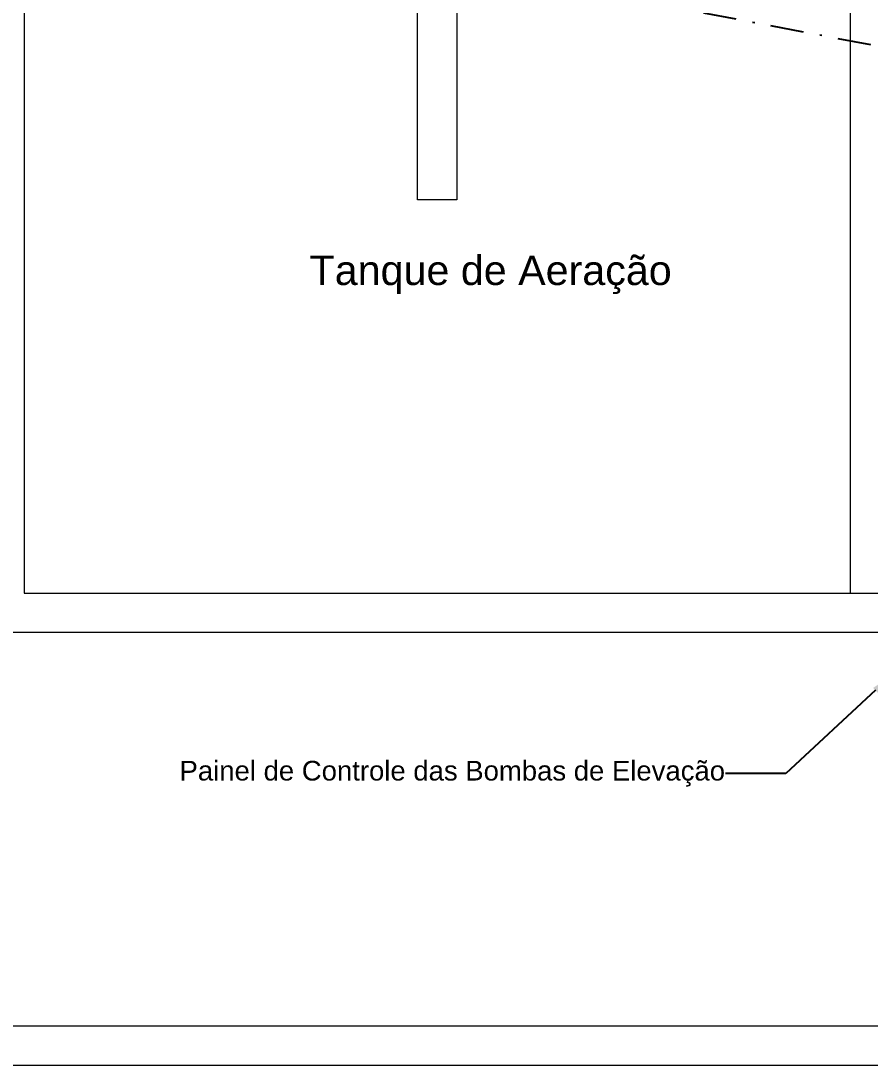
# Model space of a CAD drawing. Header units: millimetres. Extents: x 100 to 940, y 100 to 694.
# Drawn here: x 308.9 to 347.34, y 531.14 to 578.43 of the extents above; entities that cross this region are included whole.
import ezdxf
from ezdxf import colors
from ezdxf.entities.mleader import LeaderData, LeaderLine
from ezdxf.math import Vec2, Vec3

# ---------------------------------------------------------------- set-up
doc = ezdxf.new("R2010")
doc.units = ezdxf.units.MM
doc.linetypes.add('SGC_DASHDOT', pattern=[1, 0.5, -0.25, 0, -0.25])
doc.layers.add('COTAS', color=5, linetype='Continuous', lineweight=5)
doc.layers.add('PAREDE', color=7, linetype='Continuous', lineweight=9)
doc.styles.get("Standard").update_dxf_attribs({"font": 'arial.ttf'})

msp = doc.modelspace()

# ---------------------------------------------------------------- linework, layer by layer
at = {"color": 4, "linetype": 'SGC_DASHDOT', "ltscale": 3}
msp.add_line((353.462, 576.184), (283.214, 589.556), dxfattribs=at)
at = {"layer": 'PAREDE'}
for p, q in [((309.042, 583.687), (309.042, 552.515)), ((326.854, 570.327), (326.854, 583.687)), ((328.635, 583.687), (328.635, 570.327)), ((346.448, 552.515), (346.448, 583.687)), ((328.635, 570.327), (326.854, 570.327)), ((309.042, 552.515), (346.448, 552.515)), ((346.448, 552.515), (379.059, 552.515)), ((348.229, 550.734), (307.26, 550.734)), ((219.979, 532.921), (360.698, 532.921)), ((231.557, 531.14), (380.392, 531.14))]:
    msp.add_line(p, q, dxfattribs=at)

# ---------------------------------------------------------------- texts
at = {"layer": 'COTAS', "insert": (321.967, 567.804), "char_height": 1.33594, "attachment_point": 1}
msp.add_mtext_dynamic_manual_height_columns('Tanque de Aeração', width=1385.51337, gutter_width=0.75, heights=[0], dxfattribs=at)

# ---------------------------------------------------------------- leaders
at = {"layer": 'COTAS'}
ml = msp.add_multileader_mtext('Standard', dxfattribs=at)
ml.set_content('Painel de Controle das Bombas de Elevação', color=256)
ml.set_leader_properties()
ml.build(insert=Vec2(0, 0))
ml.multileader.update_dxf_attribs({"arrow_head_size": 0.891})
ctx = ml.context
ctx.base_point, ctx.char_height, ctx.arrow_head_size, ctx.landing_gap_size, ctx.plane_origin = Vec3(316.204, 544.351), 0.89064, 0.891, 0.0178, Vec3(352.275, 569.313)
ctx.text_align_type = 2
notes = []
notes.append((ctx, [(1, (1, 1, 0), (343.519, 544.351), (-1, 0), 2.73, [(0, [(348.229, 548.723)], 0, [])])]))
ctx.mtext.insert, ctx.mtext.alignment, ctx.mtext.flow_direction = Vec3(340.772, 544.919), 3, 5
for ctx, leaders in notes:
    for number, flags, end, landing, length, lines in leaders:
        leader = LeaderData()
        leader.index, (leader.has_last_leader_line, leader.has_dogleg_vector, leader.attachment_direction) = number, flags
        leader.last_leader_point, leader.dogleg_vector, leader.dogleg_length = Vec3(end), Vec3(landing), length
        for number, points, colour, breaks in lines:
            line = LeaderLine()
            line.index, line.vertices, line.color, line.breaks = number, Vec3.list(points), colors.encode_raw_color(colour), breaks
            leader.lines.append(line)
        ctx.leaders.append(leader)

doc.saveas('drawing.dxf')
